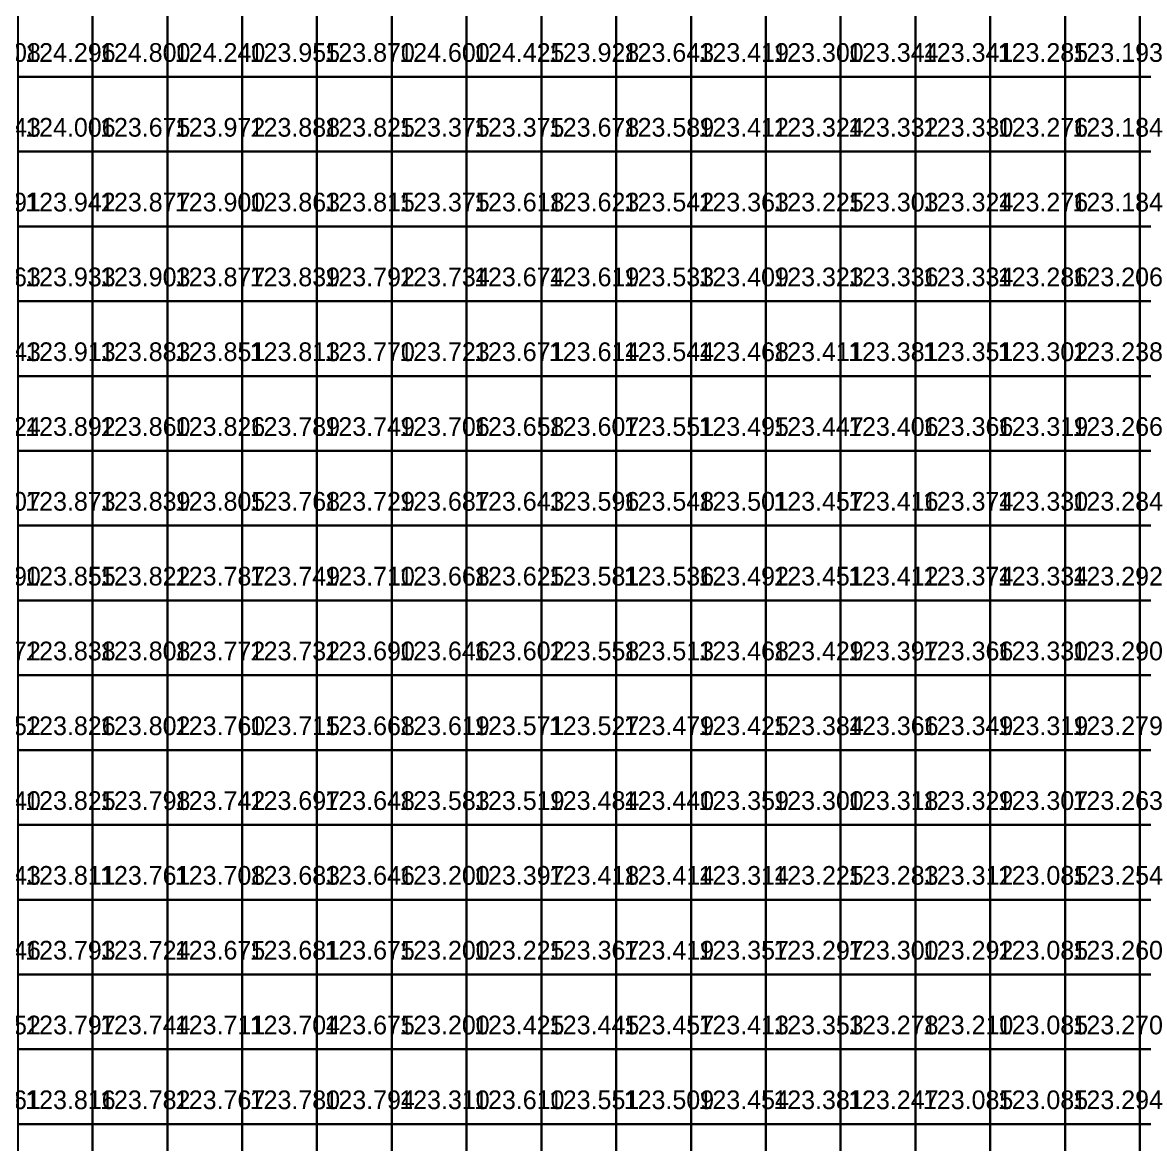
# Model space of a CAD drawing. Header units: metres. Extents: x 287857 to 287978, y 62957 to 63018.
# Drawn here: x 287947.99 to 287962.99, y 62987.56 to 63002.56 of the extents above; entities that cross this region are included whole.
import ezdxf

# ---------------------------------------------------------------- set-up
doc = ezdxf.new("R2010")
doc.units = ezdxf.units.M
for name, color, linetype, true_color in [('CIVILS-BARRIER', 7, 'Continuous', 0xf87171), ('CIVILS-INTERP', 7, 'Continuous', 0x64748b), ('CIVILS-LEVEL-TXT', 7, 'Continuous', 0x38bdf8), ('CIVILS-REAL', 7, 'Continuous', 0x38bdf8)]:
    doc.layers.add(name, color=color, linetype=linetype, true_color=true_color)

msp = doc.modelspace()

# ---------------------------------------------------------------- linework, layer by layer
at = {"layer": 'CIVILS-BARRIER'}
for points in [[(287952.925, 63000.831, 123.375), (287953.925, 63000.831, 123.375), (287953.925, 63001.831, 123.375), (287952.925, 63001.831, 123.375), (287952.925, 63000.831, 123.375)], [(287952.925, 62999.831, 123.375), (287953.925, 62999.831, 123.375), (287953.925, 63000.831, 123.375), (287952.925, 63000.831, 123.375), (287952.925, 62999.831, 123.375)], [(287952.925, 62990.831, 123.2), (287953.925, 62990.831, 123.2), (287953.925, 62991.831, 123.2), (287952.925, 62991.831, 123.2), (287952.925, 62990.831, 123.2)], [(287960.925, 62990.831, 123.085), (287961.925, 62990.831, 123.085), (287961.925, 62991.831, 123.085), (287960.925, 62991.831, 123.085), (287960.925, 62990.831, 123.085)], [(287952.925, 62989.831, 123.2), (287953.925, 62989.831, 123.2), (287953.925, 62990.831, 123.2), (287952.925, 62990.831, 123.2), (287952.925, 62989.831, 123.2)], [(287960.925, 62989.831, 123.085), (287961.925, 62989.831, 123.085), (287961.925, 62990.831, 123.085), (287960.925, 62990.831, 123.085), (287960.925, 62989.831, 123.085)], [(287960.925, 62988.831, 123.085), (287961.925, 62988.831, 123.085), (287961.925, 62989.831, 123.085), (287960.925, 62989.831, 123.085), (287960.925, 62988.831, 123.085)], [(287960.925, 62986.831, 123.085), (287961.925, 62986.831, 123.085), (287961.925, 62987.831, 123.085), (287960.925, 62987.831, 123.085), (287960.925, 62986.831, 123.085)]]:
    msp.add_polyline3d(points, dxfattribs=at)
at = {"layer": 'CIVILS-INTERP'}
for points in [[(287947.925, 63001.831, 124.296), (287948.925, 63001.831, 124.296), (287948.925, 63002.831, 124.296), (287947.925, 63002.831, 124.296), (287947.925, 63001.831, 124.296)], [(287949.925, 63001.831, 124.24), (287950.925, 63001.831, 124.24), (287950.925, 63002.831, 124.24), (287949.925, 63002.831, 124.24), (287949.925, 63001.831, 124.24)], [(287950.925, 63001.831, 123.955), (287951.925, 63001.831, 123.955), (287951.925, 63002.831, 123.955), (287950.925, 63002.831, 123.955), (287950.925, 63001.831, 123.955)], [(287951.925, 63001.831, 123.87), (287952.925, 63001.831, 123.87), (287952.925, 63002.831, 123.87), (287951.925, 63002.831, 123.87), (287951.925, 63001.831, 123.87)], [(287954.925, 63001.831, 123.928), (287955.925, 63001.831, 123.928), (287955.925, 63002.831, 123.928), (287954.925, 63002.831, 123.928), (287954.925, 63001.831, 123.928)], [(287955.925, 63001.831, 123.643), (287956.925, 63001.831, 123.643), (287956.925, 63002.831, 123.643), (287955.925, 63002.831, 123.643), (287955.925, 63001.831, 123.643)], [(287956.925, 63001.831, 123.419), (287957.925, 63001.831, 123.419), (287957.925, 63002.831, 123.419), (287956.925, 63002.831, 123.419), (287956.925, 63001.831, 123.419)], [(287958.925, 63001.831, 123.344), (287959.925, 63001.831, 123.344), (287959.925, 63002.831, 123.344), (287958.925, 63002.831, 123.344), (287958.925, 63001.831, 123.344)], [(287959.925, 63001.831, 123.341), (287960.925, 63001.831, 123.341), (287960.925, 63002.831, 123.341), (287959.925, 63002.831, 123.341), (287959.925, 63001.831, 123.341)], [(287960.925, 63001.831, 123.285), (287961.925, 63001.831, 123.285), (287961.925, 63002.831, 123.285), (287960.925, 63002.831, 123.285), (287960.925, 63001.831, 123.285)], [(287961.925, 63001.831, 123.193), (287962.925, 63001.831, 123.193), (287962.925, 63002.831, 123.193), (287961.925, 63002.831, 123.193), (287961.925, 63001.831, 123.193)], [(287962.925, 63001.831, 123.087), (287963.925, 63001.831, 123.087), (287963.925, 63002.831, 123.087), (287962.925, 63002.831, 123.087), (287962.925, 63001.831, 123.087)], [(287947.925, 63000.831, 124.006), (287948.925, 63000.831, 124.006), (287948.925, 63001.831, 124.006), (287947.925, 63001.831, 124.006), (287947.925, 63000.831, 124.006)], [(287949.925, 63000.831, 123.972), (287950.925, 63000.831, 123.972), (287950.925, 63001.831, 123.972), (287949.925, 63001.831, 123.972), (287949.925, 63000.831, 123.972)], [(287950.925, 63000.831, 123.888), (287951.925, 63000.831, 123.888), (287951.925, 63001.831, 123.888), (287950.925, 63001.831, 123.888), (287950.925, 63000.831, 123.888)], [(287954.925, 63000.831, 123.678), (287955.925, 63000.831, 123.678), (287955.925, 63001.831, 123.678), (287954.925, 63001.831, 123.678), (287954.925, 63000.831, 123.678)], [(287955.925, 63000.831, 123.589), (287956.925, 63000.831, 123.589), (287956.925, 63001.831, 123.589), (287955.925, 63001.831, 123.589), (287955.925, 63000.831, 123.589)], [(287956.925, 63000.831, 123.412), (287957.925, 63000.831, 123.412), (287957.925, 63001.831, 123.412), (287956.925, 63001.831, 123.412), (287956.925, 63000.831, 123.412)], [(287957.925, 63000.831, 123.324), (287958.925, 63000.831, 123.324), (287958.925, 63001.831, 123.324), (287957.925, 63001.831, 123.324), (287957.925, 63000.831, 123.324)], [(287958.925, 63000.831, 123.332), (287959.925, 63000.831, 123.332), (287959.925, 63001.831, 123.332), (287958.925, 63001.831, 123.332), (287958.925, 63000.831, 123.332)], [(287959.925, 63000.831, 123.33), (287960.925, 63000.831, 123.33), (287960.925, 63001.831, 123.33), (287959.925, 63001.831, 123.33), (287959.925, 63000.831, 123.33)], [(287960.925, 63000.831, 123.276), (287961.925, 63000.831, 123.276), (287961.925, 63001.831, 123.276), (287960.925, 63001.831, 123.276), (287960.925, 63000.831, 123.276)], [(287961.925, 63000.831, 123.184), (287962.925, 63000.831, 123.184), (287962.925, 63001.831, 123.184), (287961.925, 63001.831, 123.184), (287961.925, 63000.831, 123.184)], [(287962.925, 63000.831, 123.089), (287963.925, 63000.831, 123.089), (287963.925, 63001.831, 123.089), (287962.925, 63001.831, 123.089), (287962.925, 63000.831, 123.089)], [(287947.925, 62999.831, 123.942), (287948.925, 62999.831, 123.942), (287948.925, 63000.831, 123.942), (287947.925, 63000.831, 123.942), (287947.925, 62999.831, 123.942)], [(287948.925, 62999.831, 123.877), (287949.925, 62999.831, 123.877), (287949.925, 63000.831, 123.877), (287948.925, 63000.831, 123.877), (287948.925, 62999.831, 123.877)], [(287949.925, 62999.831, 123.9), (287950.925, 62999.831, 123.9), (287950.925, 63000.831, 123.9), (287949.925, 63000.831, 123.9), (287949.925, 62999.831, 123.9)], [(287950.925, 62999.831, 123.863), (287951.925, 62999.831, 123.863), (287951.925, 63000.831, 123.863), (287950.925, 63000.831, 123.863), (287950.925, 62999.831, 123.863)], [(287951.925, 62999.831, 123.815), (287952.925, 62999.831, 123.815), (287952.925, 63000.831, 123.815), (287951.925, 63000.831, 123.815), (287951.925, 62999.831, 123.815)], [(287953.925, 62999.831, 123.618), (287954.925, 62999.831, 123.618), (287954.925, 63000.831, 123.618), (287953.925, 63000.831, 123.618), (287953.925, 62999.831, 123.618)], [(287954.925, 62999.831, 123.623), (287955.925, 62999.831, 123.623), (287955.925, 63000.831, 123.623), (287954.925, 63000.831, 123.623), (287954.925, 62999.831, 123.623)], [(287955.925, 62999.831, 123.542), (287956.925, 62999.831, 123.542), (287956.925, 63000.831, 123.542), (287955.925, 63000.831, 123.542), (287955.925, 62999.831, 123.542)], [(287956.925, 62999.831, 123.363), (287957.925, 62999.831, 123.363), (287957.925, 63000.831, 123.363), (287956.925, 63000.831, 123.363), (287956.925, 62999.831, 123.363)], [(287958.925, 62999.831, 123.303), (287959.925, 62999.831, 123.303), (287959.925, 63000.831, 123.303), (287958.925, 63000.831, 123.303), (287958.925, 62999.831, 123.303)], [(287959.925, 62999.831, 123.324), (287960.925, 62999.831, 123.324), (287960.925, 63000.831, 123.324), (287959.925, 63000.831, 123.324), (287959.925, 62999.831, 123.324)], [(287960.925, 62999.831, 123.276), (287961.925, 62999.831, 123.276), (287961.925, 63000.831, 123.276), (287960.925, 63000.831, 123.276), (287960.925, 62999.831, 123.276)], [(287961.925, 62999.831, 123.184), (287962.925, 62999.831, 123.184), (287962.925, 63000.831, 123.184), (287961.925, 63000.831, 123.184), (287961.925, 62999.831, 123.184)], [(287962.925, 62999.831, 123.072), (287963.925, 62999.831, 123.072), (287963.925, 63000.831, 123.072), (287962.925, 63000.831, 123.072), (287962.925, 62999.831, 123.072)], [(287947.925, 62998.831, 123.933), (287948.925, 62998.831, 123.933), (287948.925, 62999.831, 123.933), (287947.925, 62999.831, 123.933), (287947.925, 62998.831, 123.933)], [(287948.925, 62998.831, 123.903), (287949.925, 62998.831, 123.903), (287949.925, 62999.831, 123.903), (287948.925, 62999.831, 123.903), (287948.925, 62998.831, 123.903)], [(287949.925, 62998.831, 123.877), (287950.925, 62998.831, 123.877), (287950.925, 62999.831, 123.877), (287949.925, 62999.831, 123.877), (287949.925, 62998.831, 123.877)], [(287950.925, 62998.831, 123.839), (287951.925, 62998.831, 123.839), (287951.925, 62999.831, 123.839), (287950.925, 62999.831, 123.839), (287950.925, 62998.831, 123.839)], [(287951.925, 62998.831, 123.792), (287952.925, 62998.831, 123.792), (287952.925, 62999.831, 123.792), (287951.925, 62999.831, 123.792), (287951.925, 62998.831, 123.792)], [(287952.925, 62998.831, 123.734), (287953.925, 62998.831, 123.734), (287953.925, 62999.831, 123.734), (287952.925, 62999.831, 123.734), (287952.925, 62998.831, 123.734)], [(287953.925, 62998.831, 123.674), (287954.925, 62998.831, 123.674), (287954.925, 62999.831, 123.674), (287953.925, 62999.831, 123.674), (287953.925, 62998.831, 123.674)], [(287954.925, 62998.831, 123.619), (287955.925, 62998.831, 123.619), (287955.925, 62999.831, 123.619), (287954.925, 62999.831, 123.619), (287954.925, 62998.831, 123.619)], [(287955.925, 62998.831, 123.533), (287956.925, 62998.831, 123.533), (287956.925, 62999.831, 123.533), (287955.925, 62999.831, 123.533), (287955.925, 62998.831, 123.533)], [(287956.925, 62998.831, 123.409), (287957.925, 62998.831, 123.409), (287957.925, 62999.831, 123.409), (287956.925, 62999.831, 123.409), (287956.925, 62998.831, 123.409)], [(287957.925, 62998.831, 123.323), (287958.925, 62998.831, 123.323), (287958.925, 62999.831, 123.323), (287957.925, 62999.831, 123.323), (287957.925, 62998.831, 123.323)], [(287958.925, 62998.831, 123.336), (287959.925, 62998.831, 123.336), (287959.925, 62999.831, 123.336), (287958.925, 62999.831, 123.336), (287958.925, 62998.831, 123.336)], [(287959.925, 62998.831, 123.334), (287960.925, 62998.831, 123.334), (287960.925, 62999.831, 123.334), (287959.925, 62999.831, 123.334), (287959.925, 62998.831, 123.334)], [(287960.925, 62998.831, 123.286), (287961.925, 62998.831, 123.286), (287961.925, 62999.831, 123.286), (287960.925, 62999.831, 123.286), (287960.925, 62998.831, 123.286)], [(287961.925, 62998.831, 123.206), (287962.925, 62998.831, 123.206), (287962.925, 62999.831, 123.206), (287961.925, 62999.831, 123.206), (287961.925, 62998.831, 123.206)], [(287962.925, 62998.831, 123.112), (287963.925, 62998.831, 123.112), (287963.925, 62999.831, 123.112), (287962.925, 62999.831, 123.112), (287962.925, 62998.831, 123.112)], [(287947.925, 62997.831, 123.913), (287948.925, 62997.831, 123.913), (287948.925, 62998.831, 123.913), (287947.925, 62998.831, 123.913), (287947.925, 62997.831, 123.913)], [(287948.925, 62997.831, 123.883), (287949.925, 62997.831, 123.883), (287949.925, 62998.831, 123.883), (287948.925, 62998.831, 123.883), (287948.925, 62997.831, 123.883)], [(287949.925, 62997.831, 123.851), (287950.925, 62997.831, 123.851), (287950.925, 62998.831, 123.851), (287949.925, 62998.831, 123.851), (287949.925, 62997.831, 123.851)], [(287950.925, 62997.831, 123.813), (287951.925, 62997.831, 123.813), (287951.925, 62998.831, 123.813), (287950.925, 62998.831, 123.813), (287950.925, 62997.831, 123.813)], [(287951.925, 62997.831, 123.77), (287952.925, 62997.831, 123.77), (287952.925, 62998.831, 123.77), (287951.925, 62998.831, 123.77), (287951.925, 62997.831, 123.77)], [(287952.925, 62997.831, 123.723), (287953.925, 62997.831, 123.723), (287953.925, 62998.831, 123.723), (287952.925, 62998.831, 123.723), (287952.925, 62997.831, 123.723)], [(287953.925, 62997.831, 123.671), (287954.925, 62997.831, 123.671), (287954.925, 62998.831, 123.671), (287953.925, 62998.831, 123.671), (287953.925, 62997.831, 123.671)], [(287954.925, 62997.831, 123.614), (287955.925, 62997.831, 123.614), (287955.925, 62998.831, 123.614), (287954.925, 62998.831, 123.614), (287954.925, 62997.831, 123.614)], [(287955.925, 62997.831, 123.544), (287956.925, 62997.831, 123.544), (287956.925, 62998.831, 123.544), (287955.925, 62998.831, 123.544), (287955.925, 62997.831, 123.544)], [(287956.925, 62997.831, 123.468), (287957.925, 62997.831, 123.468), (287957.925, 62998.831, 123.468), (287956.925, 62998.831, 123.468), (287956.925, 62997.831, 123.468)], [(287957.925, 62997.831, 123.411), (287958.925, 62997.831, 123.411), (287958.925, 62998.831, 123.411), (287957.925, 62998.831, 123.411), (287957.925, 62997.831, 123.411)], [(287958.925, 62997.831, 123.381), (287959.925, 62997.831, 123.381), (287959.925, 62998.831, 123.381), (287958.925, 62998.831, 123.381), (287958.925, 62997.831, 123.381)], [(287959.925, 62997.831, 123.351), (287960.925, 62997.831, 123.351), (287960.925, 62998.831, 123.351), (287959.925, 62998.831, 123.351), (287959.925, 62997.831, 123.351)], [(287960.925, 62997.831, 123.302), (287961.925, 62997.831, 123.302), (287961.925, 62998.831, 123.302), (287960.925, 62998.831, 123.302), (287960.925, 62997.831, 123.302)], [(287961.925, 62997.831, 123.238), (287962.925, 62997.831, 123.238), (287962.925, 62998.831, 123.238), (287961.925, 62998.831, 123.238), (287961.925, 62997.831, 123.238)], [(287962.925, 62997.831, 123.17), (287963.925, 62997.831, 123.17), (287963.925, 62998.831, 123.17), (287962.925, 62998.831, 123.17), (287962.925, 62997.831, 123.17)], [(287947.925, 62996.831, 123.892), (287948.925, 62996.831, 123.892), (287948.925, 62997.831, 123.892), (287947.925, 62997.831, 123.892), (287947.925, 62996.831, 123.892)], [(287948.925, 62996.831, 123.86), (287949.925, 62996.831, 123.86), (287949.925, 62997.831, 123.86), (287948.925, 62997.831, 123.86), (287948.925, 62996.831, 123.86)], [(287949.925, 62996.831, 123.826), (287950.925, 62996.831, 123.826), (287950.925, 62997.831, 123.826), (287949.925, 62997.831, 123.826), (287949.925, 62996.831, 123.826)], [(287950.925, 62996.831, 123.789), (287951.925, 62996.831, 123.789), (287951.925, 62997.831, 123.789), (287950.925, 62997.831, 123.789), (287950.925, 62996.831, 123.789)], [(287951.925, 62996.831, 123.749), (287952.925, 62996.831, 123.749), (287952.925, 62997.831, 123.749), (287951.925, 62997.831, 123.749), (287951.925, 62996.831, 123.749)], [(287952.925, 62996.831, 123.706), (287953.925, 62996.831, 123.706), (287953.925, 62997.831, 123.706), (287952.925, 62997.831, 123.706), (287952.925, 62996.831, 123.706)], [(287953.925, 62996.831, 123.658), (287954.925, 62996.831, 123.658), (287954.925, 62997.831, 123.658), (287953.925, 62997.831, 123.658), (287953.925, 62996.831, 123.658)], [(287954.925, 62996.831, 123.607), (287955.925, 62996.831, 123.607), (287955.925, 62997.831, 123.607), (287954.925, 62997.831, 123.607), (287954.925, 62996.831, 123.607)], [(287955.925, 62996.831, 123.551), (287956.925, 62996.831, 123.551), (287956.925, 62997.831, 123.551), (287955.925, 62997.831, 123.551), (287955.925, 62996.831, 123.551)], [(287956.925, 62996.831, 123.495), (287957.925, 62996.831, 123.495), (287957.925, 62997.831, 123.495), (287956.925, 62997.831, 123.495), (287956.925, 62996.831, 123.495)], [(287957.925, 62996.831, 123.447), (287958.925, 62996.831, 123.447), (287958.925, 62997.831, 123.447), (287957.925, 62997.831, 123.447), (287957.925, 62996.831, 123.447)], [(287958.925, 62996.831, 123.406), (287959.925, 62996.831, 123.406), (287959.925, 62997.831, 123.406), (287958.925, 62997.831, 123.406), (287958.925, 62996.831, 123.406)], [(287959.925, 62996.831, 123.366), (287960.925, 62996.831, 123.366), (287960.925, 62997.831, 123.366), (287959.925, 62997.831, 123.366), (287959.925, 62996.831, 123.366)], [(287960.925, 62996.831, 123.319), (287961.925, 62996.831, 123.319), (287961.925, 62997.831, 123.319), (287960.925, 62997.831, 123.319), (287960.925, 62996.831, 123.319)], [(287961.925, 62996.831, 123.266), (287962.925, 62996.831, 123.266), (287962.925, 62997.831, 123.266), (287961.925, 62997.831, 123.266), (287961.925, 62996.831, 123.266)], [(287962.925, 62996.831, 123.211), (287963.925, 62996.831, 123.211), (287963.925, 62997.831, 123.211), (287962.925, 62997.831, 123.211), (287962.925, 62996.831, 123.211)], [(287947.925, 62995.831, 123.873), (287948.925, 62995.831, 123.873), (287948.925, 62996.831, 123.873), (287947.925, 62996.831, 123.873), (287947.925, 62995.831, 123.873)], [(287948.925, 62995.831, 123.839), (287949.925, 62995.831, 123.839), (287949.925, 62996.831, 123.839), (287948.925, 62996.831, 123.839), (287948.925, 62995.831, 123.839)], [(287949.925, 62995.831, 123.805), (287950.925, 62995.831, 123.805), (287950.925, 62996.831, 123.805), (287949.925, 62996.831, 123.805), (287949.925, 62995.831, 123.805)], [(287950.925, 62995.831, 123.768), (287951.925, 62995.831, 123.768), (287951.925, 62996.831, 123.768), (287950.925, 62996.831, 123.768), (287950.925, 62995.831, 123.768)], [(287951.925, 62995.831, 123.729), (287952.925, 62995.831, 123.729), (287952.925, 62996.831, 123.729), (287951.925, 62996.831, 123.729), (287951.925, 62995.831, 123.729)], [(287952.925, 62995.831, 123.687), (287953.925, 62995.831, 123.687), (287953.925, 62996.831, 123.687), (287952.925, 62996.831, 123.687), (287952.925, 62995.831, 123.687)], [(287953.925, 62995.831, 123.643), (287954.925, 62995.831, 123.643), (287954.925, 62996.831, 123.643), (287953.925, 62996.831, 123.643), (287953.925, 62995.831, 123.643)], [(287954.925, 62995.831, 123.596), (287955.925, 62995.831, 123.596), (287955.925, 62996.831, 123.596), (287954.925, 62996.831, 123.596), (287954.925, 62995.831, 123.596)], [(287955.925, 62995.831, 123.548), (287956.925, 62995.831, 123.548), (287956.925, 62996.831, 123.548), (287955.925, 62996.831, 123.548), (287955.925, 62995.831, 123.548)], [(287956.925, 62995.831, 123.501), (287957.925, 62995.831, 123.501), (287957.925, 62996.831, 123.501), (287956.925, 62996.831, 123.501), (287956.925, 62995.831, 123.501)], [(287957.925, 62995.831, 123.457), (287958.925, 62995.831, 123.457), (287958.925, 62996.831, 123.457), (287957.925, 62996.831, 123.457), (287957.925, 62995.831, 123.457)], [(287958.925, 62995.831, 123.416), (287959.925, 62995.831, 123.416), (287959.925, 62996.831, 123.416), (287958.925, 62996.831, 123.416), (287958.925, 62995.831, 123.416)], [(287959.925, 62995.831, 123.374), (287960.925, 62995.831, 123.374), (287960.925, 62996.831, 123.374), (287959.925, 62996.831, 123.374), (287959.925, 62995.831, 123.374)], [(287960.925, 62995.831, 123.33), (287961.925, 62995.831, 123.33), (287961.925, 62996.831, 123.33), (287960.925, 62996.831, 123.33), (287960.925, 62995.831, 123.33)], [(287961.925, 62995.831, 123.284), (287962.925, 62995.831, 123.284), (287962.925, 62996.831, 123.284), (287961.925, 62996.831, 123.284), (287961.925, 62995.831, 123.284)], [(287962.925, 62995.831, 123.237), (287963.925, 62995.831, 123.237), (287963.925, 62996.831, 123.237), (287962.925, 62996.831, 123.237), (287962.925, 62995.831, 123.237)], [(287947.925, 62994.831, 123.855), (287948.925, 62994.831, 123.855), (287948.925, 62995.831, 123.855), (287947.925, 62995.831, 123.855), (287947.925, 62994.831, 123.855)], [(287948.925, 62994.831, 123.822), (287949.925, 62994.831, 123.822), (287949.925, 62995.831, 123.822), (287948.925, 62995.831, 123.822), (287948.925, 62994.831, 123.822)], [(287949.925, 62994.831, 123.787), (287950.925, 62994.831, 123.787), (287950.925, 62995.831, 123.787), (287949.925, 62995.831, 123.787), (287949.925, 62994.831, 123.787)], [(287950.925, 62994.831, 123.749), (287951.925, 62994.831, 123.749), (287951.925, 62995.831, 123.749), (287950.925, 62995.831, 123.749), (287950.925, 62994.831, 123.749)], [(287951.925, 62994.831, 123.71), (287952.925, 62994.831, 123.71), (287952.925, 62995.831, 123.71), (287951.925, 62995.831, 123.71), (287951.925, 62994.831, 123.71)], [(287952.925, 62994.831, 123.668), (287953.925, 62994.831, 123.668), (287953.925, 62995.831, 123.668), (287952.925, 62995.831, 123.668), (287952.925, 62994.831, 123.668)], [(287953.925, 62994.831, 123.625), (287954.925, 62994.831, 123.625), (287954.925, 62995.831, 123.625), (287953.925, 62995.831, 123.625), (287953.925, 62994.831, 123.625)], [(287954.925, 62994.831, 123.581), (287955.925, 62994.831, 123.581), (287955.925, 62995.831, 123.581), (287954.925, 62995.831, 123.581), (287954.925, 62994.831, 123.581)], [(287955.925, 62994.831, 123.536), (287956.925, 62994.831, 123.536), (287956.925, 62995.831, 123.536), (287955.925, 62995.831, 123.536), (287955.925, 62994.831, 123.536)], [(287956.925, 62994.831, 123.492), (287957.925, 62994.831, 123.492), (287957.925, 62995.831, 123.492), (287956.925, 62995.831, 123.492), (287956.925, 62994.831, 123.492)], [(287957.925, 62994.831, 123.451), (287958.925, 62994.831, 123.451), (287958.925, 62995.831, 123.451), (287957.925, 62995.831, 123.451), (287957.925, 62994.831, 123.451)], [(287958.925, 62994.831, 123.412), (287959.925, 62994.831, 123.412), (287959.925, 62995.831, 123.412), (287958.925, 62995.831, 123.412), (287958.925, 62994.831, 123.412)], [(287959.925, 62994.831, 123.374), (287960.925, 62994.831, 123.374), (287960.925, 62995.831, 123.374), (287959.925, 62995.831, 123.374), (287959.925, 62994.831, 123.374)], [(287960.925, 62994.831, 123.334), (287961.925, 62994.831, 123.334), (287961.925, 62995.831, 123.334), (287960.925, 62995.831, 123.334), (287960.925, 62994.831, 123.334)], [(287961.925, 62994.831, 123.292), (287962.925, 62994.831, 123.292), (287962.925, 62995.831, 123.292), (287961.925, 62995.831, 123.292), (287961.925, 62994.831, 123.292)], [(287962.925, 62994.831, 123.249), (287963.925, 62994.831, 123.249), (287963.925, 62995.831, 123.249), (287962.925, 62995.831, 123.249), (287962.925, 62994.831, 123.249)], [(287947.925, 62993.831, 123.838), (287948.925, 62993.831, 123.838), (287948.925, 62994.831, 123.838), (287947.925, 62994.831, 123.838), (287947.925, 62993.831, 123.838)], [(287948.925, 62993.831, 123.808), (287949.925, 62993.831, 123.808), (287949.925, 62994.831, 123.808), (287948.925, 62994.831, 123.808), (287948.925, 62993.831, 123.808)], [(287949.925, 62993.831, 123.772), (287950.925, 62993.831, 123.772), (287950.925, 62994.831, 123.772), (287949.925, 62994.831, 123.772), (287949.925, 62993.831, 123.772)], [(287950.925, 62993.831, 123.732), (287951.925, 62993.831, 123.732), (287951.925, 62994.831, 123.732), (287950.925, 62994.831, 123.732), (287950.925, 62993.831, 123.732)], [(287951.925, 62993.831, 123.69), (287952.925, 62993.831, 123.69), (287952.925, 62994.831, 123.69), (287951.925, 62994.831, 123.69), (287951.925, 62993.831, 123.69)], [(287952.925, 62993.831, 123.646), (287953.925, 62993.831, 123.646), (287953.925, 62994.831, 123.646), (287952.925, 62994.831, 123.646), (287952.925, 62993.831, 123.646)], [(287953.925, 62993.831, 123.602), (287954.925, 62993.831, 123.602), (287954.925, 62994.831, 123.602), (287953.925, 62994.831, 123.602), (287953.925, 62993.831, 123.602)], [(287954.925, 62993.831, 123.558), (287955.925, 62993.831, 123.558), (287955.925, 62994.831, 123.558), (287954.925, 62994.831, 123.558), (287954.925, 62993.831, 123.558)], [(287955.925, 62993.831, 123.513), (287956.925, 62993.831, 123.513), (287956.925, 62994.831, 123.513), (287955.925, 62994.831, 123.513), (287955.925, 62993.831, 123.513)], [(287956.925, 62993.831, 123.468), (287957.925, 62993.831, 123.468), (287957.925, 62994.831, 123.468), (287956.925, 62994.831, 123.468), (287956.925, 62993.831, 123.468)], [(287957.925, 62993.831, 123.429), (287958.925, 62993.831, 123.429), (287958.925, 62994.831, 123.429), (287957.925, 62994.831, 123.429), (287957.925, 62993.831, 123.429)], [(287958.925, 62993.831, 123.397), (287959.925, 62993.831, 123.397), (287959.925, 62994.831, 123.397), (287958.925, 62994.831, 123.397), (287958.925, 62993.831, 123.397)], [(287959.925, 62993.831, 123.366), (287960.925, 62993.831, 123.366), (287960.925, 62994.831, 123.366), (287959.925, 62994.831, 123.366), (287959.925, 62993.831, 123.366)], [(287960.925, 62993.831, 123.33), (287961.925, 62993.831, 123.33), (287961.925, 62994.831, 123.33), (287960.925, 62994.831, 123.33), (287960.925, 62993.831, 123.33)], [(287961.925, 62993.831, 123.29), (287962.925, 62993.831, 123.29), (287962.925, 62994.831, 123.29), (287961.925, 62994.831, 123.29), (287961.925, 62993.831, 123.29)], [(287962.925, 62993.831, 123.249), (287963.925, 62993.831, 123.249), (287963.925, 62994.831, 123.249), (287962.925, 62994.831, 123.249), (287962.925, 62993.831, 123.249)], [(287947.925, 62992.831, 123.826), (287948.925, 62992.831, 123.826), (287948.925, 62993.831, 123.826), (287947.925, 62993.831, 123.826), (287947.925, 62992.831, 123.826)], [(287948.925, 62992.831, 123.802), (287949.925, 62992.831, 123.802), (287949.925, 62993.831, 123.802), (287948.925, 62993.831, 123.802), (287948.925, 62992.831, 123.802)], [(287949.925, 62992.831, 123.76), (287950.925, 62992.831, 123.76), (287950.925, 62993.831, 123.76), (287949.925, 62993.831, 123.76), (287949.925, 62992.831, 123.76)], [(287950.925, 62992.831, 123.715), (287951.925, 62992.831, 123.715), (287951.925, 62993.831, 123.715), (287950.925, 62993.831, 123.715), (287950.925, 62992.831, 123.715)], [(287951.925, 62992.831, 123.668), (287952.925, 62992.831, 123.668), (287952.925, 62993.831, 123.668), (287951.925, 62993.831, 123.668), (287951.925, 62992.831, 123.668)], [(287952.925, 62992.831, 123.619), (287953.925, 62992.831, 123.619), (287953.925, 62993.831, 123.619), (287952.925, 62993.831, 123.619), (287952.925, 62992.831, 123.619)], [(287953.925, 62992.831, 123.571), (287954.925, 62992.831, 123.571), (287954.925, 62993.831, 123.571), (287953.925, 62993.831, 123.571), (287953.925, 62992.831, 123.571)], [(287954.925, 62992.831, 123.527), (287955.925, 62992.831, 123.527), (287955.925, 62993.831, 123.527), (287954.925, 62993.831, 123.527), (287954.925, 62992.831, 123.527)], [(287955.925, 62992.831, 123.479), (287956.925, 62992.831, 123.479), (287956.925, 62993.831, 123.479), (287955.925, 62993.831, 123.479), (287955.925, 62992.831, 123.479)], [(287956.925, 62992.831, 123.425), (287957.925, 62992.831, 123.425), (287957.925, 62993.831, 123.425), (287956.925, 62993.831, 123.425), (287956.925, 62992.831, 123.425)], [(287957.925, 62992.831, 123.384), (287958.925, 62992.831, 123.384), (287958.925, 62993.831, 123.384), (287957.925, 62993.831, 123.384), (287957.925, 62992.831, 123.384)], [(287958.925, 62992.831, 123.366), (287959.925, 62992.831, 123.366), (287959.925, 62993.831, 123.366), (287958.925, 62993.831, 123.366), (287958.925, 62992.831, 123.366)], [(287959.925, 62992.831, 123.349), (287960.925, 62992.831, 123.349), (287960.925, 62993.831, 123.349), (287959.925, 62993.831, 123.349), (287959.925, 62992.831, 123.349)], [(287960.925, 62992.831, 123.319), (287961.925, 62992.831, 123.319), (287961.925, 62993.831, 123.319), (287960.925, 62993.831, 123.319), (287960.925, 62992.831, 123.319)], [(287961.925, 62992.831, 123.279), (287962.925, 62992.831, 123.279), (287962.925, 62993.831, 123.279), (287961.925, 62993.831, 123.279), (287961.925, 62992.831, 123.279)], [(287962.925, 62992.831, 123.236), (287963.925, 62992.831, 123.236), (287963.925, 62993.831, 123.236), (287962.925, 62993.831, 123.236), (287962.925, 62992.831, 123.236)], [(287948.925, 62991.831, 123.798), (287949.925, 62991.831, 123.798), (287949.925, 62992.831, 123.798), (287948.925, 62992.831, 123.798), (287948.925, 62991.831, 123.798)], [(287949.925, 62991.831, 123.742), (287950.925, 62991.831, 123.742), (287950.925, 62992.831, 123.742), (287949.925, 62992.831, 123.742), (287949.925, 62991.831, 123.742)], [(287950.925, 62991.831, 123.697), (287951.925, 62991.831, 123.697), (287951.925, 62992.831, 123.697), (287950.925, 62992.831, 123.697), (287950.925, 62991.831, 123.697)], [(287951.925, 62991.831, 123.648), (287952.925, 62991.831, 123.648), (287952.925, 62992.831, 123.648), (287951.925, 62992.831, 123.648), (287951.925, 62991.831, 123.648)], [(287952.925, 62991.831, 123.583), (287953.925, 62991.831, 123.583), (287953.925, 62992.831, 123.583), (287952.925, 62992.831, 123.583), (287952.925, 62991.831, 123.583)], [(287953.925, 62991.831, 123.519), (287954.925, 62991.831, 123.519), (287954.925, 62992.831, 123.519), (287953.925, 62992.831, 123.519), (287953.925, 62991.831, 123.519)], [(287954.925, 62991.831, 123.484), (287955.925, 62991.831, 123.484), (287955.925, 62992.831, 123.484), (287954.925, 62992.831, 123.484), (287954.925, 62991.831, 123.484)], [(287955.925, 62991.831, 123.44), (287956.925, 62991.831, 123.44), (287956.925, 62992.831, 123.44), (287955.925, 62992.831, 123.44), (287955.925, 62991.831, 123.44)], [(287956.925, 62991.831, 123.359), (287957.925, 62991.831, 123.359), (287957.925, 62992.831, 123.359), (287956.925, 62992.831, 123.359), (287956.925, 62991.831, 123.359)], [(287957.925, 62991.831, 123.3), (287958.925, 62991.831, 123.3), (287958.925, 62992.831, 123.3), (287957.925, 62992.831, 123.3), (287957.925, 62991.831, 123.3)], [(287958.925, 62991.831, 123.318), (287959.925, 62991.831, 123.318), (287959.925, 62992.831, 123.318), (287958.925, 62992.831, 123.318), (287958.925, 62991.831, 123.318)], [(287959.925, 62991.831, 123.329), (287960.925, 62991.831, 123.329), (287960.925, 62992.831, 123.329), (287959.925, 62992.831, 123.329), (287959.925, 62991.831, 123.329)], [(287960.925, 62991.831, 123.307), (287961.925, 62991.831, 123.307), (287961.925, 62992.831, 123.307), (287960.925, 62992.831, 123.307), (287960.925, 62991.831, 123.307)], [(287961.925, 62991.831, 123.263), (287962.925, 62991.831, 123.263), (287962.925, 62992.831, 123.263), (287961.925, 62992.831, 123.263), (287961.925, 62991.831, 123.263)], [(287962.925, 62991.831, 123.209), (287963.925, 62991.831, 123.209), (287963.925, 62992.831, 123.209), (287962.925, 62992.831, 123.209), (287962.925, 62991.831, 123.209)], [(287947.925, 62990.831, 123.811), (287948.925, 62990.831, 123.811), (287948.925, 62991.831, 123.811), (287947.925, 62991.831, 123.811), (287947.925, 62990.831, 123.811)], [(287948.925, 62990.831, 123.761), (287949.925, 62990.831, 123.761), (287949.925, 62991.831, 123.761), (287948.925, 62991.831, 123.761), (287948.925, 62990.831, 123.761)], [(287949.925, 62990.831, 123.708), (287950.925, 62990.831, 123.708), (287950.925, 62991.831, 123.708), (287949.925, 62991.831, 123.708), (287949.925, 62990.831, 123.708)], [(287950.925, 62990.831, 123.683), (287951.925, 62990.831, 123.683), (287951.925, 62991.831, 123.683), (287950.925, 62991.831, 123.683), (287950.925, 62990.831, 123.683)], [(287951.925, 62990.831, 123.646), (287952.925, 62990.831, 123.646), (287952.925, 62991.831, 123.646), (287951.925, 62991.831, 123.646), (287951.925, 62990.831, 123.646)], [(287953.925, 62990.831, 123.397), (287954.925, 62990.831, 123.397), (287954.925, 62991.831, 123.397), (287953.925, 62991.831, 123.397), (287953.925, 62990.831, 123.397)], [(287954.925, 62990.831, 123.418), (287955.925, 62990.831, 123.418), (287955.925, 62991.831, 123.418), (287954.925, 62991.831, 123.418), (287954.925, 62990.831, 123.418)], [(287955.925, 62990.831, 123.414), (287956.925, 62990.831, 123.414), (287956.925, 62991.831, 123.414), (287955.925, 62991.831, 123.414), (287955.925, 62990.831, 123.414)], [(287956.925, 62990.831, 123.314), (287957.925, 62990.831, 123.314), (287957.925, 62991.831, 123.314), (287956.925, 62991.831, 123.314), (287956.925, 62990.831, 123.314)], [(287958.925, 62990.831, 123.283), (287959.925, 62990.831, 123.283), (287959.925, 62991.831, 123.283), (287958.925, 62991.831, 123.283), (287958.925, 62990.831, 123.283)], [(287959.925, 62990.831, 123.312), (287960.925, 62990.831, 123.312), (287960.925, 62991.831, 123.312), (287959.925, 62991.831, 123.312), (287959.925, 62990.831, 123.312)], [(287961.925, 62990.831, 123.254), (287962.925, 62990.831, 123.254), (287962.925, 62991.831, 123.254), (287961.925, 62991.831, 123.254), (287961.925, 62990.831, 123.254)], [(287962.925, 62990.831, 123.19), (287963.925, 62990.831, 123.19), (287963.925, 62991.831, 123.19), (287962.925, 62991.831, 123.19), (287962.925, 62990.831, 123.19)], [(287947.925, 62989.831, 123.793), (287948.925, 62989.831, 123.793), (287948.925, 62990.831, 123.793), (287947.925, 62990.831, 123.793), (287947.925, 62989.831, 123.793)], [(287948.925, 62989.831, 123.724), (287949.925, 62989.831, 123.724), (287949.925, 62990.831, 123.724), (287948.925, 62990.831, 123.724), (287948.925, 62989.831, 123.724)], [(287950.925, 62989.831, 123.681), (287951.925, 62989.831, 123.681), (287951.925, 62990.831, 123.681), (287950.925, 62990.831, 123.681), (287950.925, 62989.831, 123.681)], [(287954.925, 62989.831, 123.367), (287955.925, 62989.831, 123.367), (287955.925, 62990.831, 123.367), (287954.925, 62990.831, 123.367), (287954.925, 62989.831, 123.367)], [(287955.925, 62989.831, 123.419), (287956.925, 62989.831, 123.419), (287956.925, 62990.831, 123.419), (287955.925, 62990.831, 123.419), (287955.925, 62989.831, 123.419)], [(287956.925, 62989.831, 123.357), (287957.925, 62989.831, 123.357), (287957.925, 62990.831, 123.357), (287956.925, 62990.831, 123.357), (287956.925, 62989.831, 123.357)], [(287957.925, 62989.831, 123.297), (287958.925, 62989.831, 123.297), (287958.925, 62990.831, 123.297), (287957.925, 62990.831, 123.297), (287957.925, 62989.831, 123.297)], [(287958.925, 62989.831, 123.3), (287959.925, 62989.831, 123.3), (287959.925, 62990.831, 123.3), (287958.925, 62990.831, 123.3), (287958.925, 62989.831, 123.3)], [(287959.925, 62989.831, 123.292), (287960.925, 62989.831, 123.292), (287960.925, 62990.831, 123.292), (287959.925, 62990.831, 123.292), (287959.925, 62989.831, 123.292)], [(287961.925, 62989.831, 123.26), (287962.925, 62989.831, 123.26), (287962.925, 62990.831, 123.26), (287961.925, 62990.831, 123.26), (287961.925, 62989.831, 123.26)], [(287962.925, 62989.831, 123.212), (287963.925, 62989.831, 123.212), (287963.925, 62990.831, 123.212), (287962.925, 62990.831, 123.212), (287962.925, 62989.831, 123.212)], [(287947.925, 62988.831, 123.797), (287948.925, 62988.831, 123.797), (287948.925, 62989.831, 123.797), (287947.925, 62989.831, 123.797), (287947.925, 62988.831, 123.797)], [(287948.925, 62988.831, 123.744), (287949.925, 62988.831, 123.744), (287949.925, 62989.831, 123.744), (287948.925, 62989.831, 123.744), (287948.925, 62988.831, 123.744)], [(287949.925, 62988.831, 123.711), (287950.925, 62988.831, 123.711), (287950.925, 62989.831, 123.711), (287949.925, 62989.831, 123.711), (287949.925, 62988.831, 123.711)], [(287950.925, 62988.831, 123.704), (287951.925, 62988.831, 123.704), (287951.925, 62989.831, 123.704), (287950.925, 62989.831, 123.704), (287950.925, 62988.831, 123.704)], [(287951.925, 62988.831, 123.675), (287952.925, 62988.831, 123.675), (287952.925, 62989.831, 123.675), (287951.925, 62989.831, 123.675), (287951.925, 62988.831, 123.675)], [(287953.925, 62988.831, 123.425), (287954.925, 62988.831, 123.425), (287954.925, 62989.831, 123.425), (287953.925, 62989.831, 123.425), (287953.925, 62988.831, 123.425)], [(287954.925, 62988.831, 123.445), (287955.925, 62988.831, 123.445), (287955.925, 62989.831, 123.445), (287954.925, 62989.831, 123.445), (287954.925, 62988.831, 123.445)], [(287955.925, 62988.831, 123.457), (287956.925, 62988.831, 123.457), (287956.925, 62989.831, 123.457), (287955.925, 62989.831, 123.457), (287955.925, 62988.831, 123.457)], [(287956.925, 62988.831, 123.413), (287957.925, 62988.831, 123.413), (287957.925, 62989.831, 123.413), (287956.925, 62989.831, 123.413), (287956.925, 62988.831, 123.413)], [(287957.925, 62988.831, 123.353), (287958.925, 62988.831, 123.353), (287958.925, 62989.831, 123.353), (287957.925, 62989.831, 123.353), (287957.925, 62988.831, 123.353)], [(287958.925, 62988.831, 123.278), (287959.925, 62988.831, 123.278), (287959.925, 62989.831, 123.278), (287958.925, 62989.831, 123.278), (287958.925, 62988.831, 123.278)], [(287959.925, 62988.831, 123.21), (287960.925, 62988.831, 123.21), (287960.925, 62989.831, 123.21), (287959.925, 62989.831, 123.21), (287959.925, 62988.831, 123.21)], [(287961.925, 62988.831, 123.27), (287962.925, 62988.831, 123.27), (287962.925, 62989.831, 123.27), (287961.925, 62989.831, 123.27), (287961.925, 62988.831, 123.27)], [(287962.925, 62988.831, 123.245), (287963.925, 62988.831, 123.245), (287963.925, 62989.831, 123.245), (287962.925, 62989.831, 123.245), (287962.925, 62988.831, 123.245)], [(287947.925, 62987.831, 123.816), (287948.925, 62987.831, 123.816), (287948.925, 62988.831, 123.816), (287947.925, 62988.831, 123.816), (287947.925, 62987.831, 123.816)], [(287948.925, 62987.831, 123.782), (287949.925, 62987.831, 123.782), (287949.925, 62988.831, 123.782), (287948.925, 62988.831, 123.782), (287948.925, 62987.831, 123.782)], [(287949.925, 62987.831, 123.767), (287950.925, 62987.831, 123.767), (287950.925, 62988.831, 123.767), (287949.925, 62988.831, 123.767), (287949.925, 62987.831, 123.767)], [(287950.925, 62987.831, 123.78), (287951.925, 62987.831, 123.78), (287951.925, 62988.831, 123.78), (287950.925, 62988.831, 123.78), (287950.925, 62987.831, 123.78)], [(287951.925, 62987.831, 123.794), (287952.925, 62987.831, 123.794), (287952.925, 62988.831, 123.794), (287951.925, 62988.831, 123.794), (287951.925, 62987.831, 123.794)], [(287953.925, 62987.831, 123.61), (287954.925, 62987.831, 123.61), (287954.925, 62988.831, 123.61), (287953.925, 62988.831, 123.61), (287953.925, 62987.831, 123.61)], [(287954.925, 62987.831, 123.551), (287955.925, 62987.831, 123.551), (287955.925, 62988.831, 123.551), (287954.925, 62988.831, 123.551), (287954.925, 62987.831, 123.551)], [(287955.925, 62987.831, 123.509), (287956.925, 62987.831, 123.509), (287956.925, 62988.831, 123.509), (287955.925, 62988.831, 123.509), (287955.925, 62987.831, 123.509)], [(287956.925, 62987.831, 123.454), (287957.925, 62987.831, 123.454), (287957.925, 62988.831, 123.454), (287956.925, 62988.831, 123.454), (287956.925, 62987.831, 123.454)], [(287957.925, 62987.831, 123.381), (287958.925, 62987.831, 123.381), (287958.925, 62988.831, 123.381), (287957.925, 62988.831, 123.381), (287957.925, 62987.831, 123.381)], [(287958.925, 62987.831, 123.247), (287959.925, 62987.831, 123.247), (287959.925, 62988.831, 123.247), (287958.925, 62988.831, 123.247), (287958.925, 62987.831, 123.247)], [(287961.925, 62987.831, 123.294), (287962.925, 62987.831, 123.294), (287962.925, 62988.831, 123.294), (287961.925, 62988.831, 123.294), (287961.925, 62987.831, 123.294)], [(287962.925, 62987.831, 123.278), (287963.925, 62987.831, 123.278), (287963.925, 62988.831, 123.278), (287962.925, 62988.831, 123.278), (287962.925, 62987.831, 123.278)], [(287947.925, 62986.831, 123.837), (287948.925, 62986.831, 123.837), (287948.925, 62987.831, 123.837), (287947.925, 62987.831, 123.837), (287947.925, 62986.831, 123.837)], [(287948.925, 62986.831, 123.816), (287949.925, 62986.831, 123.816), (287949.925, 62987.831, 123.816), (287948.925, 62987.831, 123.816), (287948.925, 62986.831, 123.816)], [(287949.925, 62986.831, 123.82), (287950.925, 62986.831, 123.82), (287950.925, 62987.831, 123.82), (287949.925, 62987.831, 123.82), (287949.925, 62986.831, 123.82)], [(287950.925, 62986.831, 123.854), (287951.925, 62986.831, 123.854), (287951.925, 62987.831, 123.854), (287950.925, 62987.831, 123.854), (287950.925, 62986.831, 123.854)], [(287953.925, 62986.831, 123.715), (287954.925, 62986.831, 123.715), (287954.925, 62987.831, 123.715), (287953.925, 62987.831, 123.715), (287953.925, 62986.831, 123.715)], [(287954.925, 62986.831, 123.627), (287955.925, 62986.831, 123.627), (287955.925, 62987.831, 123.627), (287954.925, 62987.831, 123.627), (287954.925, 62986.831, 123.627)], [(287955.925, 62986.831, 123.558), (287956.925, 62986.831, 123.558), (287956.925, 62987.831, 123.558), (287955.925, 62987.831, 123.558), (287955.925, 62986.831, 123.558)], [(287956.925, 62986.831, 123.497), (287957.925, 62986.831, 123.497), (287957.925, 62987.831, 123.497), (287956.925, 62987.831, 123.497), (287956.925, 62986.831, 123.497)], [(287957.925, 62986.831, 123.442), (287958.925, 62986.831, 123.442), (287958.925, 62987.831, 123.442), (287957.925, 62987.831, 123.442), (287957.925, 62986.831, 123.442)], [(287958.925, 62986.831, 123.402), (287959.925, 62986.831, 123.402), (287959.925, 62987.831, 123.402), (287958.925, 62987.831, 123.402), (287958.925, 62986.831, 123.402)], [(287959.925, 62986.831, 123.386), (287960.925, 62986.831, 123.386), (287960.925, 62987.831, 123.386), (287959.925, 62987.831, 123.386), (287959.925, 62986.831, 123.386)], [(287961.925, 62986.831, 123.356), (287962.925, 62986.831, 123.356), (287962.925, 62987.831, 123.356), (287961.925, 62987.831, 123.356), (287961.925, 62986.831, 123.356)], [(287962.925, 62986.831, 123.316), (287963.925, 62986.831, 123.316), (287963.925, 62987.831, 123.316), (287962.925, 62987.831, 123.316), (287962.925, 62986.831, 123.316)]]:
    msp.add_polyline3d(points, dxfattribs=at)
at = {"layer": 'CIVILS-REAL'}
for points in [[(287948.925, 63001.831, 124.8), (287949.925, 63001.831, 124.8), (287949.925, 63002.831, 124.8), (287948.925, 63002.831, 124.8), (287948.925, 63001.831, 124.8)], [(287952.925, 63001.831, 124.6), (287953.925, 63001.831, 124.6), (287953.925, 63002.831, 124.6), (287952.925, 63002.831, 124.6), (287952.925, 63001.831, 124.6)], [(287953.925, 63001.831, 124.425), (287954.925, 63001.831, 124.425), (287954.925, 63002.831, 124.425), (287953.925, 63002.831, 124.425), (287953.925, 63001.831, 124.425)], [(287957.925, 63001.831, 123.3), (287958.925, 63001.831, 123.3), (287958.925, 63002.831, 123.3), (287957.925, 63002.831, 123.3), (287957.925, 63001.831, 123.3)], [(287948.925, 63000.831, 123.675), (287949.925, 63000.831, 123.675), (287949.925, 63001.831, 123.675), (287948.925, 63001.831, 123.675), (287948.925, 63000.831, 123.675)], [(287951.925, 63000.831, 123.825), (287952.925, 63000.831, 123.825), (287952.925, 63001.831, 123.825), (287951.925, 63001.831, 123.825), (287951.925, 63000.831, 123.825)], [(287953.925, 63000.831, 123.375), (287954.925, 63000.831, 123.375), (287954.925, 63001.831, 123.375), (287953.925, 63001.831, 123.375), (287953.925, 63000.831, 123.375)], [(287957.925, 62999.831, 123.225), (287958.925, 62999.831, 123.225), (287958.925, 63000.831, 123.225), (287957.925, 63000.831, 123.225), (287957.925, 62999.831, 123.225)], [(287947.925, 62991.831, 123.825), (287948.925, 62991.831, 123.825), (287948.925, 62992.831, 123.825), (287947.925, 62992.831, 123.825), (287947.925, 62991.831, 123.825)], [(287957.925, 62990.831, 123.225), (287958.925, 62990.831, 123.225), (287958.925, 62991.831, 123.225), (287957.925, 62991.831, 123.225), (287957.925, 62990.831, 123.225)], [(287949.925, 62989.831, 123.675), (287950.925, 62989.831, 123.675), (287950.925, 62990.831, 123.675), (287949.925, 62990.831, 123.675), (287949.925, 62989.831, 123.675)], [(287951.925, 62989.831, 123.675), (287952.925, 62989.831, 123.675), (287952.925, 62990.831, 123.675), (287951.925, 62990.831, 123.675), (287951.925, 62989.831, 123.675)], [(287953.925, 62989.831, 123.225), (287954.925, 62989.831, 123.225), (287954.925, 62990.831, 123.225), (287953.925, 62990.831, 123.225), (287953.925, 62989.831, 123.225)], [(287952.925, 62988.831, 123.2), (287953.925, 62988.831, 123.2), (287953.925, 62989.831, 123.2), (287952.925, 62989.831, 123.2), (287952.925, 62988.831, 123.2)], [(287952.925, 62987.831, 123.31), (287953.925, 62987.831, 123.31), (287953.925, 62988.831, 123.31), (287952.925, 62988.831, 123.31), (287952.925, 62987.831, 123.31)], [(287959.925, 62987.831, 123.085), (287960.925, 62987.831, 123.085), (287960.925, 62988.831, 123.085), (287959.925, 62988.831, 123.085), (287959.925, 62987.831, 123.085)], [(287960.925, 62987.831, 123.085), (287961.925, 62987.831, 123.085), (287961.925, 62988.831, 123.085), (287960.925, 62988.831, 123.085), (287960.925, 62987.831, 123.085)], [(287951.925, 62986.831, 123.9), (287952.925, 62986.831, 123.9), (287952.925, 62987.831, 123.9), (287951.925, 62987.831, 123.9), (287951.925, 62986.831, 123.9)], [(287952.925, 62986.831, 123.9), (287953.925, 62986.831, 123.9), (287953.925, 62987.831, 123.9), (287952.925, 62987.831, 123.9), (287952.925, 62986.831, 123.9)]]:
    msp.add_polyline3d(points, dxfattribs=at)

# ---------------------------------------------------------------- texts
at = {"layer": 'CIVILS-LEVEL-TXT'}
for s, p in [('124.108', (287947.025, 63002.031, 124.108)), ('124.296', (287948.025, 63002.031, 124.296)), ('124.800', (287949.025, 63002.031, 124.8)), ('124.240', (287950.025, 63002.031, 124.24)), ('123.955', (287951.025, 63002.031, 123.955)), ('123.870', (287952.025, 63002.031, 123.87)), ('124.600', (287953.025, 63002.031, 124.6)), ('124.425', (287954.025, 63002.031, 124.425)), ('123.928', (287955.025, 63002.031, 123.928)), ('123.643', (287956.025, 63002.031, 123.643)), ('123.419', (287957.025, 63002.031, 123.419)), ('123.300', (287958.025, 63002.031, 123.3)), ('123.344', (287959.025, 63002.031, 123.344)), ('123.341', (287960.025, 63002.031, 123.341)), ('123.285', (287961.025, 63002.031, 123.285)), ('123.193', (287962.025, 63002.031, 123.193)), ('124.043', (287947.025, 63001.031, 124.043)), ('124.006', (287948.025, 63001.031, 124.006)), ('123.675', (287949.025, 63001.031, 123.675)), ('123.972', (287950.025, 63001.031, 123.972)), ('123.888', (287951.025, 63001.031, 123.888)), ('123.825', (287952.025, 63001.031, 123.825)), ('123.375', (287953.025, 63001.031, 123.375)), ('123.375', (287954.025, 63001.031, 123.375)), ('123.678', (287955.025, 63001.031, 123.678)), ('123.589', (287956.025, 63001.031, 123.589)), ('123.412', (287957.025, 63001.031, 123.412)), ('123.324', (287958.025, 63001.031, 123.324)), ('123.332', (287959.025, 63001.031, 123.332)), ('123.330', (287960.025, 63001.031, 123.33)), ('123.276', (287961.025, 63001.031, 123.276)), ('123.184', (287962.025, 63001.031, 123.184)), ('123.991', (287947.025, 63000.031, 123.991)), ('123.942', (287948.025, 63000.031, 123.942)), ('123.877', (287949.025, 63000.031, 123.877)), ('123.900', (287950.025, 63000.031, 123.9)), ('123.863', (287951.025, 63000.031, 123.863)), ('123.815', (287952.025, 63000.031, 123.815)), ('123.375', (287953.025, 63000.031, 123.375)), ('123.618', (287954.025, 63000.031, 123.618)), ('123.623', (287955.025, 63000.031, 123.623)), ('123.542', (287956.025, 63000.031, 123.542)), ('123.363', (287957.025, 63000.031, 123.363)), ('123.225', (287958.025, 63000.031, 123.225)), ('123.303', (287959.025, 63000.031, 123.303)), ('123.324', (287960.025, 63000.031, 123.324)), ('123.276', (287961.025, 63000.031, 123.276)), ('123.184', (287962.025, 63000.031, 123.184)), ('123.963', (287947.025, 62999.031, 123.963)), ('123.933', (287948.025, 62999.031, 123.933)), ('123.903', (287949.025, 62999.031, 123.903)), ('123.877', (287950.025, 62999.031, 123.877)), ('123.839', (287951.025, 62999.031, 123.839)), ('123.792', (287952.025, 62999.031, 123.792)), ('123.734', (287953.025, 62999.031, 123.734)), ('123.674', (287954.025, 62999.031, 123.674)), ('123.619', (287955.025, 62999.031, 123.619)), ('123.533', (287956.025, 62999.031, 123.533)), ('123.409', (287957.025, 62999.031, 123.409)), ('123.323', (287958.025, 62999.031, 123.323)), ('123.336', (287959.025, 62999.031, 123.336)), ('123.334', (287960.025, 62999.031, 123.334)), ('123.286', (287961.025, 62999.031, 123.286)), ('123.206', (287962.025, 62999.031, 123.206)), ('123.943', (287947.025, 62998.031, 123.943)), ('123.913', (287948.025, 62998.031, 123.913)), ('123.883', (287949.025, 62998.031, 123.883)), ('123.851', (287950.025, 62998.031, 123.851)), ('123.813', (287951.025, 62998.031, 123.813)), ('123.770', (287952.025, 62998.031, 123.77)), ('123.723', (287953.025, 62998.031, 123.723)), ('123.671', (287954.025, 62998.031, 123.671)), ('123.614', (287955.025, 62998.031, 123.614)), ('123.544', (287956.025, 62998.031, 123.544)), ('123.468', (287957.025, 62998.031, 123.468)), ('123.411', (287958.025, 62998.031, 123.411)), ('123.381', (287959.025, 62998.031, 123.381)), ('123.351', (287960.025, 62998.031, 123.351)), ('123.302', (287961.025, 62998.031, 123.302)), ('123.238', (287962.025, 62998.031, 123.238)), ('123.924', (287947.025, 62997.031, 123.924)), ('123.892', (287948.025, 62997.031, 123.892)), ('123.860', (287949.025, 62997.031, 123.86)), ('123.826', (287950.025, 62997.031, 123.826)), ('123.789', (287951.025, 62997.031, 123.789)), ('123.749', (287952.025, 62997.031, 123.749)), ('123.706', (287953.025, 62997.031, 123.706)), ('123.658', (287954.025, 62997.031, 123.658)), ('123.607', (287955.025, 62997.031, 123.607)), ('123.551', (287956.025, 62997.031, 123.551)), ('123.495', (287957.025, 62997.031, 123.495)), ('123.447', (287958.025, 62997.031, 123.447)), ('123.406', (287959.025, 62997.031, 123.406)), ('123.366', (287960.025, 62997.031, 123.366)), ('123.319', (287961.025, 62997.031, 123.319)), ('123.266', (287962.025, 62997.031, 123.266)), ('123.907', (287947.025, 62996.031, 123.907)), ('123.873', (287948.025, 62996.031, 123.873)), ('123.839', (287949.025, 62996.031, 123.839)), ('123.805', (287950.025, 62996.031, 123.805)), ('123.768', (287951.025, 62996.031, 123.768)), ('123.729', (287952.025, 62996.031, 123.729)), ('123.687', (287953.025, 62996.031, 123.687)), ('123.643', (287954.025, 62996.031, 123.643)), ('123.596', (287955.025, 62996.031, 123.596)), ('123.548', (287956.025, 62996.031, 123.548)), ('123.501', (287957.025, 62996.031, 123.501)), ('123.457', (287958.025, 62996.031, 123.457)), ('123.416', (287959.025, 62996.031, 123.416)), ('123.374', (287960.025, 62996.031, 123.374)), ('123.330', (287961.025, 62996.031, 123.33)), ('123.284', (287962.025, 62996.031, 123.284)), ('123.890', (287947.025, 62995.031, 123.89)), ('123.855', (287948.025, 62995.031, 123.855)), ('123.822', (287949.025, 62995.031, 123.822)), ('123.787', (287950.025, 62995.031, 123.787)), ('123.749', (287951.025, 62995.031, 123.749)), ('123.710', (287952.025, 62995.031, 123.71)), ('123.668', (287953.025, 62995.031, 123.668)), ('123.625', (287954.025, 62995.031, 123.625)), ('123.581', (287955.025, 62995.031, 123.581)), ('123.536', (287956.025, 62995.031, 123.536)), ('123.492', (287957.025, 62995.031, 123.492)), ('123.451', (287958.025, 62995.031, 123.451)), ('123.412', (287959.025, 62995.031, 123.412)), ('123.374', (287960.025, 62995.031, 123.374)), ('123.334', (287961.025, 62995.031, 123.334)), ('123.292', (287962.025, 62995.031, 123.292)), ('123.872', (287947.025, 62994.031, 123.872)), ('123.838', (287948.025, 62994.031, 123.838)), ('123.808', (287949.025, 62994.031, 123.808)), ('123.772', (287950.025, 62994.031, 123.772)), ('123.732', (287951.025, 62994.031, 123.732)), ('123.690', (287952.025, 62994.031, 123.69)), ('123.646', (287953.025, 62994.031, 123.646)), ('123.602', (287954.025, 62994.031, 123.602)), ('123.558', (287955.025, 62994.031, 123.558)), ('123.513', (287956.025, 62994.031, 123.513)), ('123.468', (287957.025, 62994.031, 123.468)), ('123.429', (287958.025, 62994.031, 123.429)), ('123.397', (287959.025, 62994.031, 123.397)), ('123.366', (287960.025, 62994.031, 123.366)), ('123.330', (287961.025, 62994.031, 123.33)), ('123.290', (287962.025, 62994.031, 123.29)), ('123.852', (287947.025, 62993.031, 123.852)), ('123.826', (287948.025, 62993.031, 123.826)), ('123.802', (287949.025, 62993.031, 123.802)), ('123.760', (287950.025, 62993.031, 123.76)), ('123.715', (287951.025, 62993.031, 123.715)), ('123.668', (287952.025, 62993.031, 123.668)), ('123.619', (287953.025, 62993.031, 123.619)), ('123.571', (287954.025, 62993.031, 123.571)), ('123.527', (287955.025, 62993.031, 123.527)), ('123.479', (287956.025, 62993.031, 123.479)), ('123.425', (287957.025, 62993.031, 123.425)), ('123.384', (287958.025, 62993.031, 123.384)), ('123.366', (287959.025, 62993.031, 123.366)), ('123.349', (287960.025, 62993.031, 123.349)), ('123.319', (287961.025, 62993.031, 123.319)), ('123.279', (287962.025, 62993.031, 123.279)), ('123.840', (287947.025, 62992.031, 123.84)), ('123.825', (287948.025, 62992.031, 123.825)), ('123.798', (287949.025, 62992.031, 123.798)), ('123.742', (287950.025, 62992.031, 123.742)), ('123.697', (287951.025, 62992.031, 123.697)), ('123.648', (287952.025, 62992.031, 123.648)), ('123.583', (287953.025, 62992.031, 123.583)), ('123.519', (287954.025, 62992.031, 123.519)), ('123.484', (287955.025, 62992.031, 123.484)), ('123.440', (287956.025, 62992.031, 123.44)), ('123.359', (287957.025, 62992.031, 123.359)), ('123.300', (287958.025, 62992.031, 123.3)), ('123.318', (287959.025, 62992.031, 123.318)), ('123.329', (287960.025, 62992.031, 123.329)), ('123.307', (287961.025, 62992.031, 123.307)), ('123.263', (287962.025, 62992.031, 123.263)), ('123.843', (287947.025, 62991.031, 123.843)), ('123.811', (287948.025, 62991.031, 123.811)), ('123.761', (287949.025, 62991.031, 123.761)), ('123.708', (287950.025, 62991.031, 123.708)), ('123.683', (287951.025, 62991.031, 123.683)), ('123.646', (287952.025, 62991.031, 123.646)), ('123.200', (287953.025, 62991.031, 123.2)), ('123.397', (287954.025, 62991.031, 123.397)), ('123.418', (287955.025, 62991.031, 123.418)), ('123.414', (287956.025, 62991.031, 123.414)), ('123.314', (287957.025, 62991.031, 123.314)), ('123.225', (287958.025, 62991.031, 123.225)), ('123.283', (287959.025, 62991.031, 123.283)), ('123.312', (287960.025, 62991.031, 123.312)), ('123.085', (287961.025, 62991.031, 123.085)), ('123.254', (287962.025, 62991.031, 123.254)), ('123.846', (287947.025, 62990.031, 123.846)), ('123.793', (287948.025, 62990.031, 123.793)), ('123.724', (287949.025, 62990.031, 123.724)), ('123.675', (287950.025, 62990.031, 123.675)), ('123.681', (287951.025, 62990.031, 123.681)), ('123.675', (287952.025, 62990.031, 123.675)), ('123.200', (287953.025, 62990.031, 123.2)), ('123.225', (287954.025, 62990.031, 123.225)), ('123.367', (287955.025, 62990.031, 123.367)), ('123.419', (287956.025, 62990.031, 123.419)), ('123.357', (287957.025, 62990.031, 123.357)), ('123.297', (287958.025, 62990.031, 123.297)), ('123.300', (287959.025, 62990.031, 123.3)), ('123.292', (287960.025, 62990.031, 123.292)), ('123.085', (287961.025, 62990.031, 123.085)), ('123.260', (287962.025, 62990.031, 123.26)), ('123.852', (287947.025, 62989.031, 123.852)), ('123.797', (287948.025, 62989.031, 123.797)), ('123.744', (287949.025, 62989.031, 123.744)), ('123.711', (287950.025, 62989.031, 123.711)), ('123.704', (287951.025, 62989.031, 123.704)), ('123.675', (287952.025, 62989.031, 123.675)), ('123.200', (287953.025, 62989.031, 123.2)), ('123.425', (287954.025, 62989.031, 123.425)), ('123.445', (287955.025, 62989.031, 123.445)), ('123.457', (287956.025, 62989.031, 123.457)), ('123.413', (287957.025, 62989.031, 123.413)), ('123.353', (287958.025, 62989.031, 123.353)), ('123.278', (287959.025, 62989.031, 123.278)), ('123.210', (287960.025, 62989.031, 123.21)), ('123.085', (287961.025, 62989.031, 123.085)), ('123.270', (287962.025, 62989.031, 123.27)), ('123.861', (287947.025, 62988.031, 123.861)), ('123.816', (287948.025, 62988.031, 123.816)), ('123.782', (287949.025, 62988.031, 123.782)), ('123.767', (287950.025, 62988.031, 123.767)), ('123.780', (287951.025, 62988.031, 123.78)), ('123.794', (287952.025, 62988.031, 123.794)), ('123.310', (287953.025, 62988.031, 123.31)), ('123.610', (287954.025, 62988.031, 123.61)), ('123.551', (287955.025, 62988.031, 123.551)), ('123.509', (287956.025, 62988.031, 123.509)), ('123.454', (287957.025, 62988.031, 123.454)), ('123.381', (287958.025, 62988.031, 123.381)), ('123.247', (287959.025, 62988.031, 123.247)), ('123.085', (287960.025, 62988.031, 123.085)), ('123.085', (287961.025, 62988.031, 123.085)), ('123.294', (287962.025, 62988.031, 123.294))]:
    msp.add_text(s, height=0.25, dxfattribs=at).set_placement(p)

doc.saveas('drawing.dxf')
